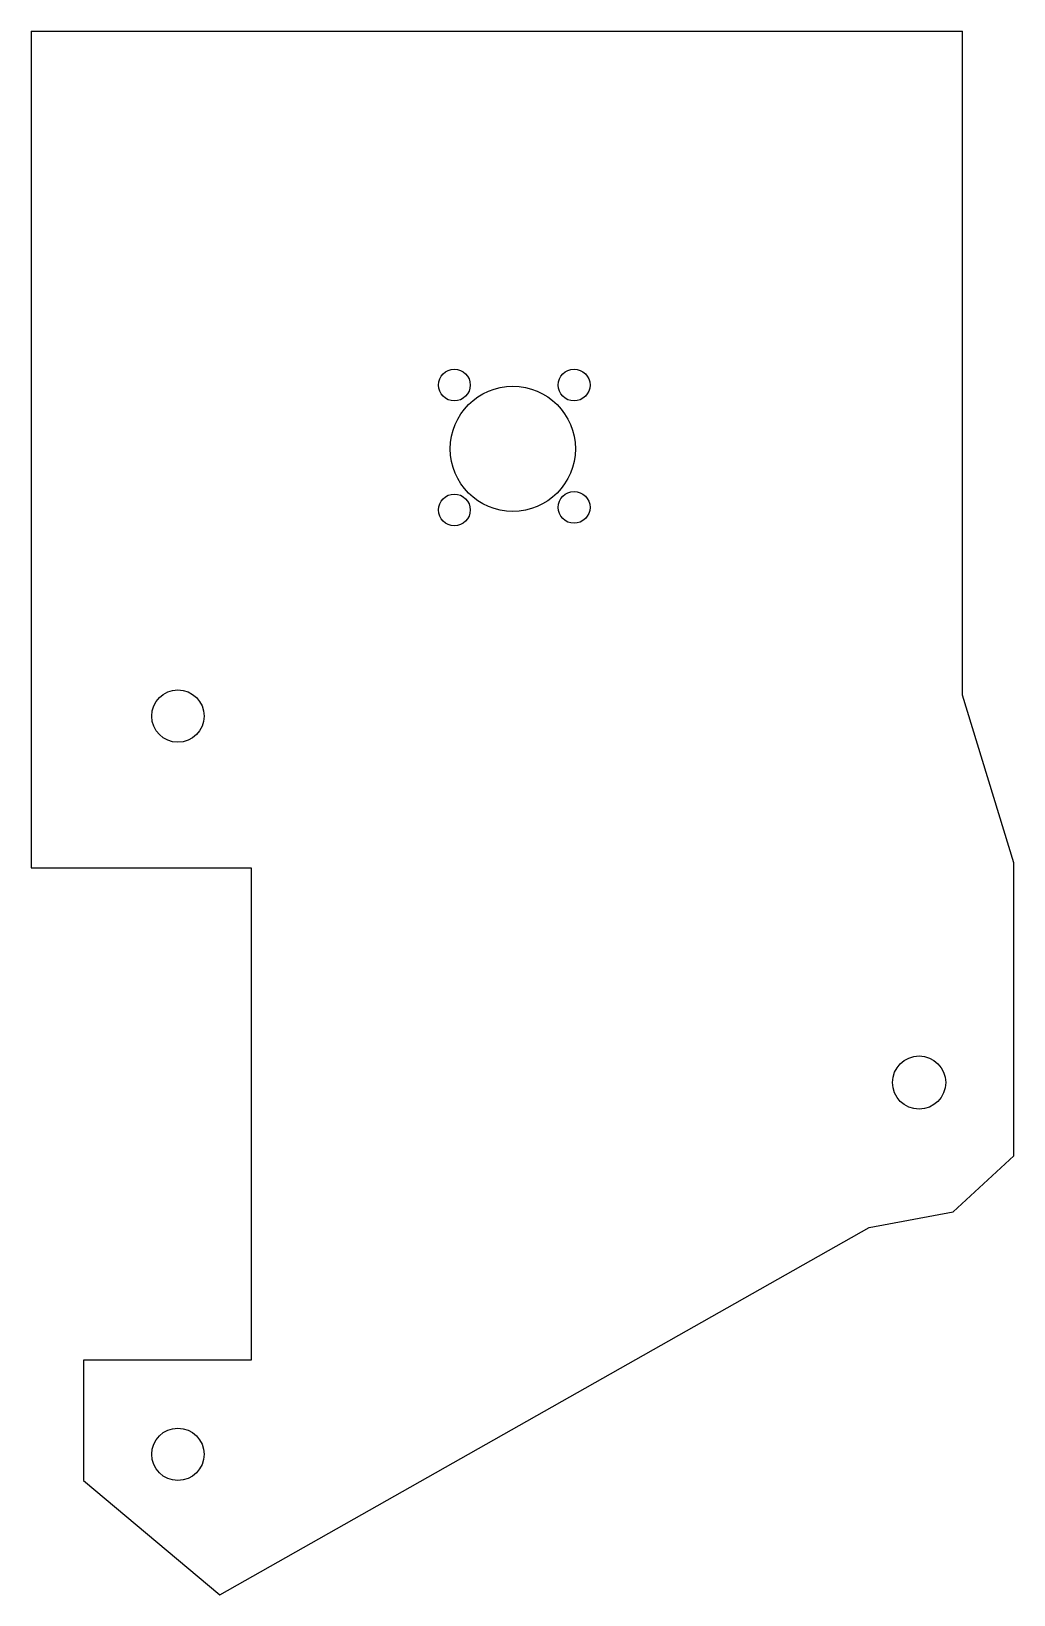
# Model space of a CAD drawing. Header units: millimetres. Extents: x 0 to 94, y -89 to 60.
import ezdxf

# ---------------------------------------------------------------- set-up
doc = ezdxf.new("R2010")
doc.units = ezdxf.units.MM

msp = doc.modelspace()

# ---------------------------------------------------------------- linework, layer by layer
at = {"color": 7, "linetype": 'Continuous', "lineweight": 25}
for p, q in [((0, 59.9), (0, -20)), ((0, 59.9), (88.9, 59.9)), ((88.9, -3.5), (88.9, 59.9)), ((93.79, -19.5), (88.9, -3.5)), ((0, -20), (21, -20)), ((21, -20), (21, -67)), ((93.79, -47.5), (93.79, -19.5)), ((88, -52.85), (93.79, -47.5)), ((80, -54.33), (88, -52.85)), ((18, -89.41), (80, -54.33)), ((21, -67), (5, -67)), ((5, -67), (5, -78.5)), ((5, -78.5), (18, -89.41))]:
    msp.add_line(p, q, dxfattribs=at)
for centre, radius in [((40.39, 26.11), 1.52), ((51.82, 26.11), 1.52), ((45.97, 20.02), 5.97), ((40.39, 14.18), 1.52), ((51.82, 14.43), 1.52), ((14, -5.5), 2.5), ((84.76, -40.5), 2.54), ((14, -76), 2.5)]:
    msp.add_circle(centre, radius, dxfattribs=at)

doc.saveas('drawing.dxf')
